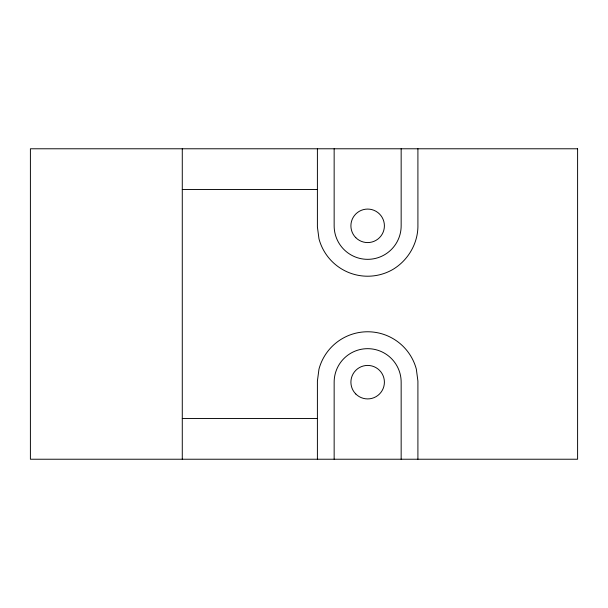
<?xml version="1.0" encoding="UTF-8"?>
<svg xmlns="http://www.w3.org/2000/svg" width="608" height="608" viewBox="0 0 608 608"><rect width="100%" height="100%" fill="white"/><g stroke="black" fill="none" stroke-linecap="round" stroke-linejoin="round"><path stroke-width="0.91" d="M182.278 189.536L317.399 189.536M182.278 418.464L317.399 418.464M417.909 148.77L417.916 226.974C417.506 244.348 407.687 260.612 392.814 269.488A50.388 50.388 0 0 1 318.987 238.868L317.399 226.928L317.399 148.778M417.909 459.23L417.909 381.072L416.336 369.132A50.396 50.396 0 0 0 318.972 369.132L317.399 381.072L317.399 459.23M401.158 148.778L401.158 225.826A33.501 33.501 0 0 1 367.658 259.335A33.501 33.501 0 0 1 334.149 225.826L334.149 148.778M401.158 459.23L401.158 382.174A33.501 33.501 0 0 0 367.658 348.673A33.501 33.501 0 0 0 334.149 382.174L334.149 459.23M182.278 148.778L182.278 459.23M577.6 148.778L30.4 148.778L30.4 459.23L577.6 459.23L577.6 148.778M355.809 237.675A16.75 16.75 0 0 0 383.83 230.166A16.75 16.75 0 0 0 363.318 209.646A16.75 16.75 0 0 0 355.809 237.675M355.809 394.014A16.75 16.75 0 0 0 383.83 386.506A16.75 16.75 0 0 0 363.318 365.993A16.75 16.75 0 0 0 355.809 394.014"/></g></svg>
